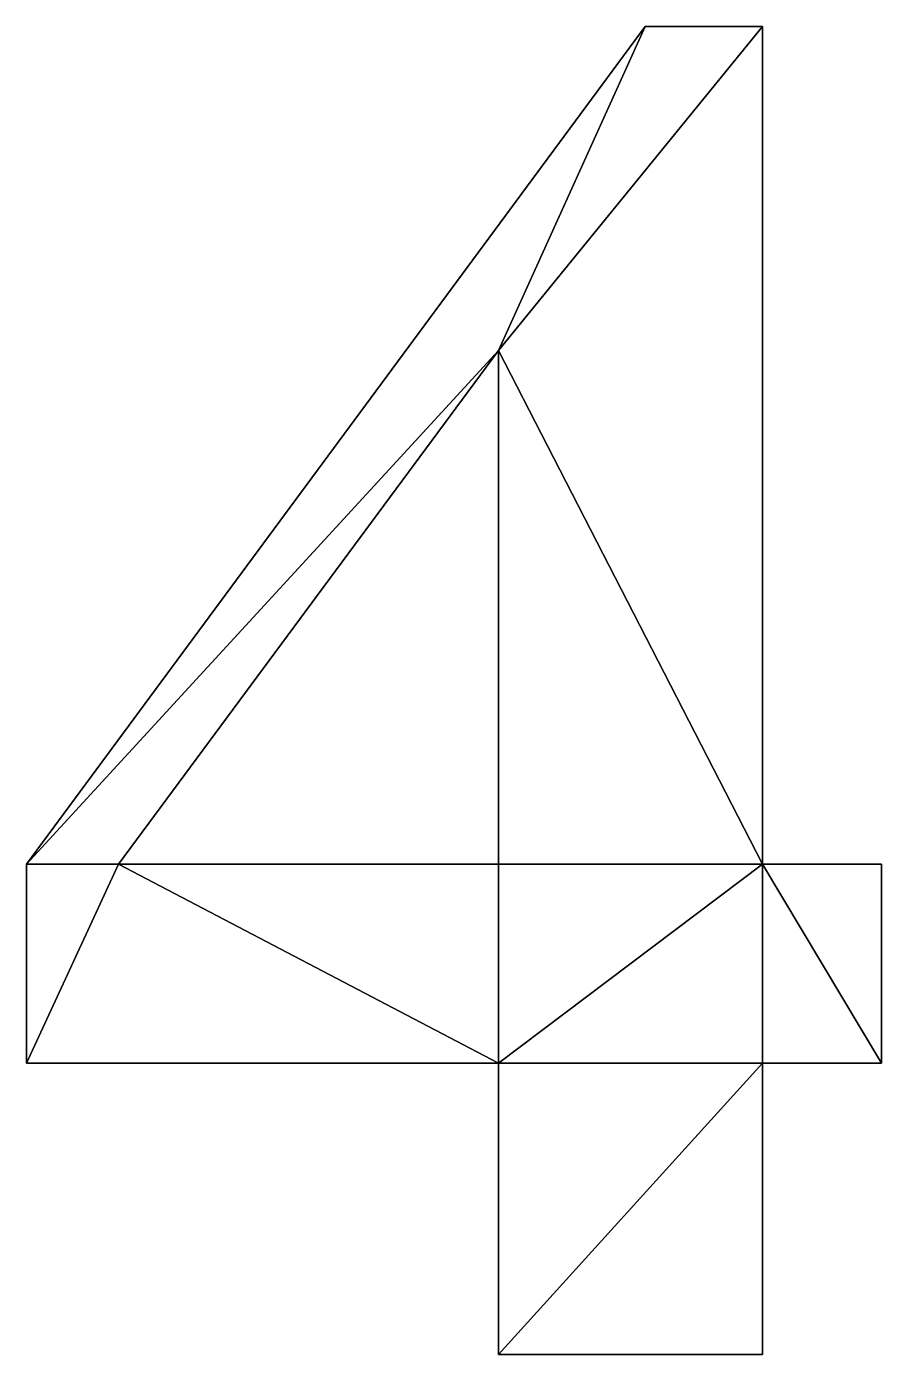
# Model space of a CAD drawing. Header units: metres. Extents: x 0.035 to 0.648, y 0 to 0.952.
import ezdxf

# ---------------------------------------------------------------- set-up
doc = ezdxf.new("R2010")
doc.units = ezdxf.units.M

msp = doc.modelspace()

# ---------------------------------------------------------------- meshes
at = {"layer": 'Armanisoft_0', "linetype": 'CONTINUOUS'}
mesh = msp.add_polyface(dxfattribs=at)
corners = [(0.035061, 0.351372), (0.478388, 0.951982), (0.5625, 0.951982), (0.5625, 0.351372), (0.647866, 0.351372), (0.647866, 0.208841), (0.5625, 0.208841), (0.5625, 0), (0.373476, 0), (0.373476, 0.208841), (0.035061, 0.208841), (0.035061, 0.351372), (0.100992, 0.351372), (0.373476, 0.351372), (0.373476, 0.719848), (0.100992, 0.351372), (0.341463, 1.819622), (-1.002167, -0.195824), (1.685094, -0.195824), (0.035061, 0.351372, 0.229421), (0.478388, 0.951982, 0.229421), (0.5625, 0.951982, 0.229421), (0.5625, 0.351372, 0.229421), (0.647866, 0.351372, 0.229421), (0.647866, 0.208841, 0.229421), (0.5625, 0.208841, 0.229421), (0.5625, 0, 0.229421), (0.373476, 0, 0.229421), (0.373476, 0.208841, 0.229421), (0.035061, 0.208841, 0.229421), (0.035061, 0.351372, 0.229421), (0.100992, 0.351372, 0.229421), (0.373476, 0.351372, 0.229421), (0.373476, 0.719848, 0.229421), (0.100992, 0.351372, 0.229421), (0.341463, 1.819622, 0.229421), (-1.002167, -0.195824, 0.229421), (1.685094, -0.195824, 0.229421), (0.035061, 0.351372), (0.035061, 0.351372, 0.229421), (0.478388, 0.951982), (0.478388, 0.951982, 0.229421), (0.5625, 0.951982), (0.5625, 0.951982, 0.229421), (0.5625, 0.351372), (0.5625, 0.351372, 0.229421), (0.647866, 0.351372), (0.647866, 0.351372, 0.229421), (0.647866, 0.208841), (0.647866, 0.208841, 0.229421), (0.5625, 0.208841), (0.5625, 0.208841, 0.229421), (0.5625, 0), (0.5625, 0, 0.229421), (0.373476, 0), (0.373476, 0, 0.229421), (0.373476, 0.208841), (0.373476, 0.208841, 0.229421), (0.035061, 0.208841), (0.035061, 0.208841, 0.229421), (0.100992, 0.351372), (0.100992, 0.351372, 0.229421), (0.373476, 0.351372), (0.373476, 0.351372, 0.229421), (0.373476, 0.719848), (0.373476, 0.719848, 0.229421)]
mesh.append_faces([[corners[k] for k in face] for face in [(5, 3, 4), (6, 3, 5), (8, 6, 7), (9, 3, 6), (9, 6, 8), (12, 10, 0), (12, 9, 10), (13, 3, 9), (13, 9, 12), (14, 12, 0), (14, 1, 2), (14, 3, 13), (0, 1, 14), (2, 3, 14), (24, 23, 22), (25, 24, 22), (27, 26, 25), (28, 25, 22), (28, 27, 25), (31, 19, 29), (31, 29, 28), (32, 28, 22), (32, 31, 28), (33, 19, 31), (33, 21, 20), (33, 32, 22), (19, 33, 20), (21, 33, 22), (40, 38, 39, 41), (42, 40, 41, 43), (44, 42, 43, 45), (46, 44, 45, 47), (48, 46, 47, 49), (50, 48, 49, 51), (52, 50, 51, 53), (54, 52, 53, 55), (56, 54, 55, 57), (58, 56, 57, 59), (38, 58, 59, 39), (62, 60, 61, 63), (64, 62, 63, 65), (60, 64, 65, 61)]])

doc.saveas('drawing.dxf')
